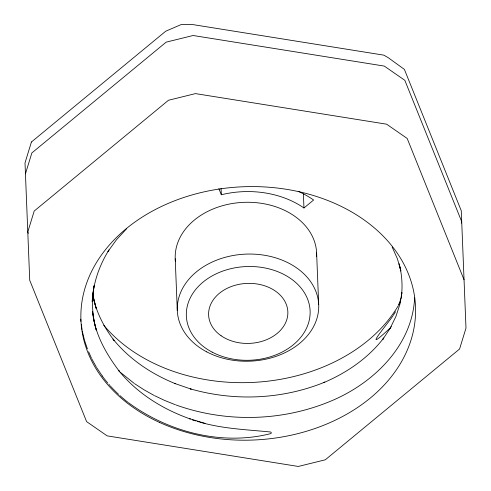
<?xml version="1.0" encoding="UTF-8"?>
<svg xmlns="http://www.w3.org/2000/svg" width="491" height="491" viewBox="0 0 491 491"><rect width="100%" height="100%" fill="white"/><g stroke="black" fill="none" stroke-linecap="round" stroke-linejoin="round"><path stroke-width="0.74" d="M414.656 297.571C412.428 346.223 372.546 384.152 329.694 401.577C281.263 421.542 225.43 422.647 176.14 405.02M401.865 293.066L401.331 297.098C402.755 285.983 402 274.653 399.146 263.82L400.877 271.007L397.428 258.849L392.18 247.09M401.92 292.452L399.926 304.144L395.967 316.345L390.216 328.178M25.446 173.832L31.866 152.928L166.142 42.152L193.123 35.505L384.281 66.082L404.842 80.334L461.718 221.686L461.276 223.129M398.747 304.543L401.325 297.669M393.273 315.357L395.537 311.711M391.278 326.576L382.747 339.49L383.747 337.98C368.36 358 347.027 372.694 323.931 382.514L324.833 382.121C282.454 399.465 234.305 401.521 190.379 388.86L191.14 389.124L174.465 383.379L175.422 383.704C151.467 374.038 129.323 359.246 112.998 339.048L114.127 340.484C103.632 326.76 95.457 310.864 92.578 293.71M392.898 315.965C383.735 328.694 361.266 355.036 390.64 327.589M126.721 228.597L116.551 239.676L107.952 251.502L108.971 249.968C99.243 265.478 93.094 283.27 92.191 301.609L94.112 285.627C91.467 300.339 92.075 315.658 96.248 330.032L94.149 321.274L92.541 311.515C94.695 334.07 106.259 354.091 119.7 371.804L118.613 370.417C136.989 393.316 162.748 409.261 190.232 418.952L189.477 418.688L204.999 423.359M218.876 188.661L221.331 194.761A84.888 64.26 -2.3 0 1 303.96 207.981L313.626 200.009A99.016 74.957 -2.3 0 0 298.233 191.318M200.236 422.248C222.963 428.766 246.623 429.65 269.976 431.939C271.486 431.847 271.836 433.4 270.326 433.725C221.907 445.932 168.137 432.019 128.415 402.645M192.386 419.909L195.952 420.971M197.382 421.395L199.524 422.033M175.434 404.78L164.485 400.38L154.634 395.685M153.978 395.372L143.98 389.78L134.54 383.637M133.951 383.195L120.798 372.687M96.555 367.471L102.238 375.959M91.688 358.682L96.205 366.845M88.595 351.716L91.375 357.982M464.05 279.796L407.174 138.437L386.613 124.186L195.455 93.609L168.481 100.256L34.198 211.038L27.784 231.936L28.355 233.36M84.759 341.067L87.423 348.911M82.249 330.922L84.513 340.355M92.615 293.612L96.15 308.44L93.775 299.725L92.744 293.833M81.303 324.312L82.04 329.449M80.776 319.15L80.88 321.372M316.615 252.933L318.696 304.715M303.401 193.988L303.96 207.981M221.073 188.391L221.331 194.761M175.219 258.8L177.294 310.576M175.434 261.593A70.759 53.568 -2.3 0 1 244.107 202.329A70.759 53.568 -2.3 0 1 316.615 256.437M400.153 302.45A167.425 126.739 -2.3 0 1 398.698 305.009M398.324 305.648A167.425 126.739 -2.3 0 1 256.762 382.194A167.425 126.739 -2.3 0 1 103.736 325.189M127.783 402.209A167.394 132.521 -4.8 0 1 119.749 395.427M118.656 394.414A167.394 132.521 -4.8 0 1 110.401 386.043M109.916 385.496A167.394 132.521 -4.8 0 1 108.898 384.343M107.891 383.17A167.394 132.521 -4.8 0 1 102.208 375.971M31.424 141.997L25.01 162.902L29.724 280.263L86.6 421.622L107.161 435.873L298.313 466.45L325.294 459.803L459.576 349.021L465.99 328.123L461.276 210.756L404.4 69.403L388.185 57.662L383.839 55.152L192.687 24.568L181.185 24.55L165.706 31.221L31.424 141.997M206.76 351.887A70.759 53.568 -2.3 0 0 318.389 311.724A70.759 53.568 -2.3 0 0 218.839 259.322A70.759 53.568 -2.3 0 0 206.76 351.887M212.137 352.121A61.927 46.878 -2.3 0 0 309.833 316.965A61.927 46.878 -2.3 0 0 222.711 271.106A61.927 46.878 -2.3 0 0 212.137 352.121M221.11 335.764A39.654 30.019 -2.3 0 0 286.824 319.573A39.654 30.019 -2.3 0 0 236.742 284.854A39.654 30.019 -2.3 0 0 221.11 335.764M159.765 422.536A167.425 126.739 -2.3 0 0 415.503 314.756A167.425 126.739 -2.3 0 0 169.42 202.9A167.425 126.739 -2.3 0 0 159.765 422.536"/></g></svg>
